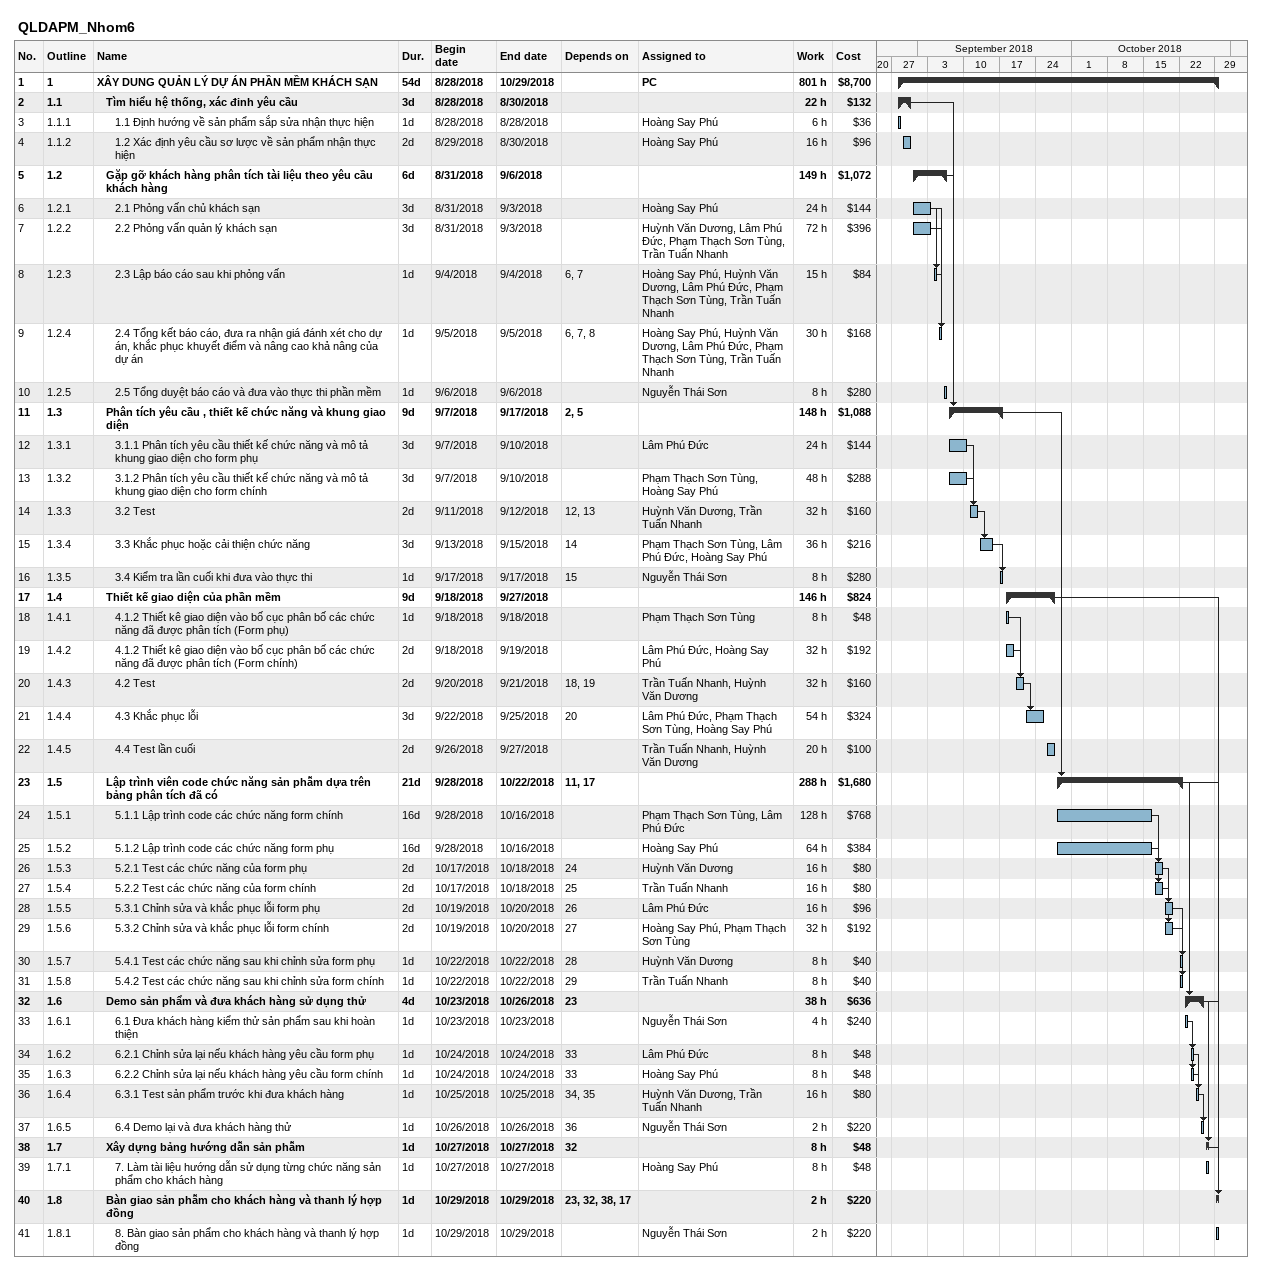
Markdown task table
QLDAPM_Nhom6

| ID | WBS | Task | Duration | Start | Finish | Predecessors | Resources | Work (h) | Cost ($) |
|---|---|---|---|---|---|---|---|---|---|
| 1 | 1 | **XÂY DUNG QUẢN LÝ DỰ ÁN PHẦN MỀM KHÁCH SẠN** | 54d | 2018-08-28 | 2018-10-29 |  | PC | 801 | 8700 |
| 2 | 1.1 | **Tìm hiểu hệ thống, xác đinh yêu cầu** | 3d | 2018-08-28 | 2018-08-30 |  |  | 22 | 132 |
| 3 | 1.1.1 | 1.1 Định hướng về sản phẩm sắp sửa nhận thực hiện | 1d | 2018-08-28 | 2018-08-28 |  | Hoàng Say Phú | 6 | 36 |
| 4 | 1.1.2 | 1.2 Xác định yêu cầu sơ lược về sản phẩm nhận thực hiện | 2d | 2018-08-29 | 2018-08-30 |  | Hoàng Say Phú | 16 | 96 |
| 5 | 1.2 | **Gặp gỡ khách hàng phân tích tài liệu theo yêu cầu khách hàng** | 6d | 2018-08-31 | 2018-09-06 |  |  | 149 | 1072 |
| 6 | 1.2.1 | 2.1 Phỏng vấn chủ khách sạn | 3d | 2018-08-31 | 2018-09-03 |  | Hoàng Say Phú | 24 | 144 |
| 7 | 1.2.2 | 2.2 Phỏng vấn quản lý khách sạn | 3d | 2018-08-31 | 2018-09-03 |  | Huỳnh Văn Dương, Lâm Phú Đức, Phạm Thạch Sơn Tùng, Trần Tuấn Nhanh | 72 | 396 |
| 8 | 1.2.3 | 2.3 Lập báo cáo sau khi phỏng vấn | 1d | 2018-09-04 | 2018-09-04 | 6, 7 | Hoàng Say Phú, Huỳnh Văn Dương, Lâm Phú Đức, Phạm Thạch Sơn Tùng, Trần Tuấn Nhanh | 15 | 84 |
| 9 | 1.2.4 | 2.4 Tổng kết báo cáo, đưa ra nhận giá đánh xét cho dự án, khắc phục khuyết điểm và nâng cao khả nâng của dự án | 1d | 2018-09-05 | 2018-09-05 | 6, 7, 8 | Hoàng Say Phú, Huỳnh Văn Dương, Lâm Phú Đức, Phạm Thạch Sơn Tùng, Trần Tuấn Nhanh | 30 | 168 |
| 10 | 1.2.5 | 2.5 Tổng duyệt báo cáo và đưa vào thực thi phần mềm | 1d | 2018-09-06 | 2018-09-06 |  | Nguyễn Thái Sơn | 8 | 280 |
| 11 | 1.3 | **Phân tích yêu cầu , thiết kế chức năng và khung giao diện** | 9d | 2018-09-07 | 2018-09-17 | 2, 5 |  | 148 | 1088 |
| 12 | 1.3.1 | 3.1.1 Phân tích yêu cầu thiết kế chức năng và mô tả khung giao diện cho form phụ | 3d | 2018-09-07 | 2018-09-10 |  | Lâm Phú Đức | 24 | 144 |
| 13 | 1.3.2 | 3.1.2 Phân tích yêu cầu thiết kế chức năng và mô tả khung giao diện cho form chính | 3d | 2018-09-07 | 2018-09-10 |  | Phạm Thạch Sơn Tùng, Hoàng Say Phú | 48 | 288 |
| 14 | 1.3.3 | 3.2 Test | 2d | 2018-09-11 | 2018-09-12 | 12, 13 | Huỳnh Văn Dương, Trần Tuấn Nhanh | 32 | 160 |
| 15 | 1.3.4 | 3.3 Khắc phục hoặc cải thiện chức năng | 3d | 2018-09-13 | 2018-09-15 | 14 | Phạm Thạch Sơn Tùng, Lâm Phú Đức, Hoàng Say Phú | 36 | 216 |
| 16 | 1.3.5 | 3.4 Kiểm tra lần cuối khi đưa vào thực thi | 1d | 2018-09-17 | 2018-09-17 | 15 | Nguyễn Thái Sơn | 8 | 280 |
| 17 | 1.4 | **Thiết kế giao diện của phần mềm** | 9d | 2018-09-18 | 2018-09-27 |  |  | 146 | 824 |
| 18 | 1.4.1 | 4.1.2 Thiết kê giao diện vào bố cục phân bố các chức năng đã được phân tích (Form phụ) | 1d | 2018-09-18 | 2018-09-18 |  | Phạm Thạch Sơn Tùng | 8 | 48 |
| 19 | 1.4.2 | 4.1.2 Thiết kê giao diện vào bố cục phân bố các chức năng đã được phân tích (Form chính) | 2d | 2018-09-18 | 2018-09-19 |  | Lâm Phú Đức, Hoàng Say Phú | 32 | 192 |
| 20 | 1.4.3 | 4.2 Test | 2d | 2018-09-20 | 2018-09-21 | 18, 19 | Trần Tuấn Nhanh, Huỳnh Văn Dương | 32 | 160 |
| 21 | 1.4.4 | 4.3 Khắc phục lỗi | 3d | 2018-09-22 | 2018-09-25 | 20 | Lâm Phú Đức, Phạm Thạch Sơn Tùng, Hoàng Say Phú | 54 | 324 |
| 22 | 1.4.5 | 4.4 Test lần cuối | 2d | 2018-09-26 | 2018-09-27 |  | Trần Tuấn Nhanh, Huỳnh Văn Dương | 20 | 100 |
| 23 | 1.5 | **Lập trình viên code chức năng sản phẫm dựa trên bảng phân tích đã có** | 21d | 2018-09-28 | 2018-10-22 | 11, 17 |  | 288 | 1680 |
| 24 | 1.5.1 | 5.1.1 Lập trình code các chức năng form chính | 16d | 2018-09-28 | 2018-10-16 |  | Phạm Thạch Sơn Tùng, Lâm Phú Đức | 128 | 768 |
| 25 | 1.5.2 | 5.1.2 Lập trình code các chức năng form phụ | 16d | 2018-09-28 | 2018-10-16 |  | Hoàng Say Phú | 64 | 384 |
| 26 | 1.5.3 | 5.2.1 Test các chức năng của form phụ | 2d | 2018-10-17 | 2018-10-18 | 24 | Huỳnh Văn Dương | 16 | 80 |
| 27 | 1.5.4 | 5.2.2 Test các chức năng của form chính | 2d | 2018-10-17 | 2018-10-18 | 25 | Trần Tuấn Nhanh | 16 | 80 |
| 28 | 1.5.5 | 5.3.1 Chỉnh sửa và khắc phục lỗi form phụ | 2d | 2018-10-19 | 2018-10-20 | 26 | Lâm Phú Đức | 16 | 96 |
| 29 | 1.5.6 | 5.3.2 Chỉnh sửa và khắc phục lỗi form chính | 2d | 2018-10-19 | 2018-10-20 | 27 | Hoàng Say Phú, Phạm Thạch Sơn Tùng | 32 | 192 |
| 30 | 1.5.7 | 5.4.1 Test các chức năng sau khi chỉnh sửa form phụ | 1d | 2018-10-22 | 2018-10-22 | 28 | Huỳnh Văn Dương | 8 | 40 |
| 31 | 1.5.8 | 5.4.2 Test các chức năng sau khi chỉnh sửa form chính | 1d | 2018-10-22 | 2018-10-22 | 29 | Trần Tuấn Nhanh | 8 | 40 |
| 32 | 1.6 | **Demo sản phẩm và đưa khách hàng sử dụng thử** | 4d | 2018-10-23 | 2018-10-26 | 23 |  | 38 | 636 |
| 33 | 1.6.1 | 6.1 Đưa khách hàng kiểm thử sản phẩm sau khi hoàn thiện | 1d | 2018-10-23 | 2018-10-23 |  | Nguyễn Thái Sơn | 4 | 240 |
| 34 | 1.6.2 | 6.2.1 Chỉnh sửa lại nếu khách hàng yêu cầu form phụ | 1d | 2018-10-24 | 2018-10-24 | 33 | Lâm Phú Đức | 8 | 48 |
| 35 | 1.6.3 | 6.2.2 Chỉnh sửa lại nếu khách hàng yêu cầu form chính | 1d | 2018-10-24 | 2018-10-24 | 33 | Hoàng Say Phú | 8 | 48 |
| 36 | 1.6.4 | 6.3.1 Test sản phẩm trước khi đưa khách hàng | 1d | 2018-10-25 | 2018-10-25 | 34, 35 | Huỳnh Văn Dương, Trần Tuấn Nhanh | 16 | 80 |
| 37 | 1.6.5 | 6.4 Demo lại và đưa khách hàng thử | 1d | 2018-10-26 | 2018-10-26 | 36 | Nguyễn Thái Sơn | 2 | 220 |
| 38 | 1.7 | **Xây dựng bảng hướng dẫn sản phẫm** | 1d | 2018-10-27 | 2018-10-27 | 32 |  | 8 | 48 |
| 39 | 1.7.1 | 7. Làm tài liệu hướng dẫn sử dụng từng chức năng sản phẩm cho khách hàng | 1d | 2018-10-27 | 2018-10-27 |  | Hoàng Say Phú | 8 | 48 |
| 40 | 1.8 | **Bàn giao sản phẫm cho khách hàng và thanh lý hợp đồng** | 1d | 2018-10-29 | 2018-10-29 | 23, 32, 38, 17 |  | 2 | 220 |
| 41 | 1.8.1 | 8. Bàn giao sản phẩm cho khách hàng và thanh lý hợp đồng | 1d | 2018-10-29 | 2018-10-29 |  | Nguyễn Thái Sơn | 2 | 220 |
